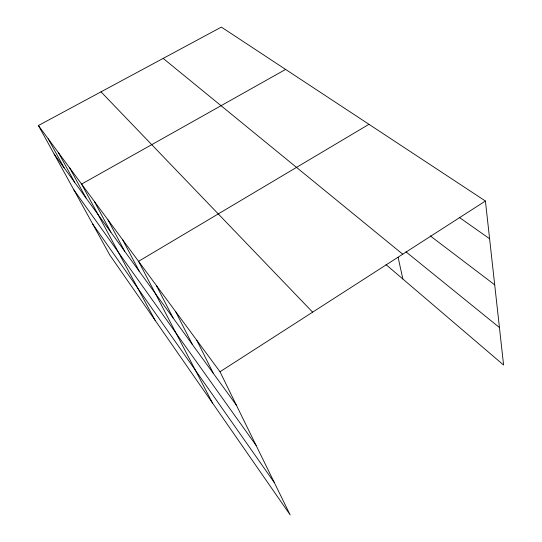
<?xml version="1.0" encoding="UTF-8"?>
<svg xmlns="http://www.w3.org/2000/svg" width="542" height="542" viewBox="0 0 542 542"><rect width="100%" height="100%" fill="white"/><g stroke="black" fill="none" stroke-linecap="round" stroke-linejoin="round"><path stroke-width="0.81" d="M219.998 371.758L485.415 201.014L221.36 27.1L38.407 125.52L109.823 255.058L290.16 514.9L219.998 371.758L38.407 125.52M368.966 124.314L138.556 261.325L212.505 403.011M285.614 69.423L81.591 184.084L155.127 320.336M459.209 217.335L489.595 238.737M430.253 235.878L494.704 284.828M405.992 251.847L499.439 327.537M163.169 58.401L402.733 254.205M385.979 264.604L503.593 365.017L485.415 201.014M101.008 91.842L312.632 312.165M54.125 154.03L236.332 405.084M73.888 189.883L256.129 445.47M92.777 224.137L274.32 482.583M48.191 138.793L64.098 167.776M58.611 152.919L74.694 182.376M69.722 167.979L85.975 197.911M94.315 201.333L110.859 232.206M107.973 219.849L124.633 251.183M122.682 239.794L139.43 271.562M156.299 285.383L173.101 317.958M175.635 311.596L192.369 344.502M196.773 340.268L213.365 373.431M398.106 257.328L402.862 279.015"/></g></svg>
